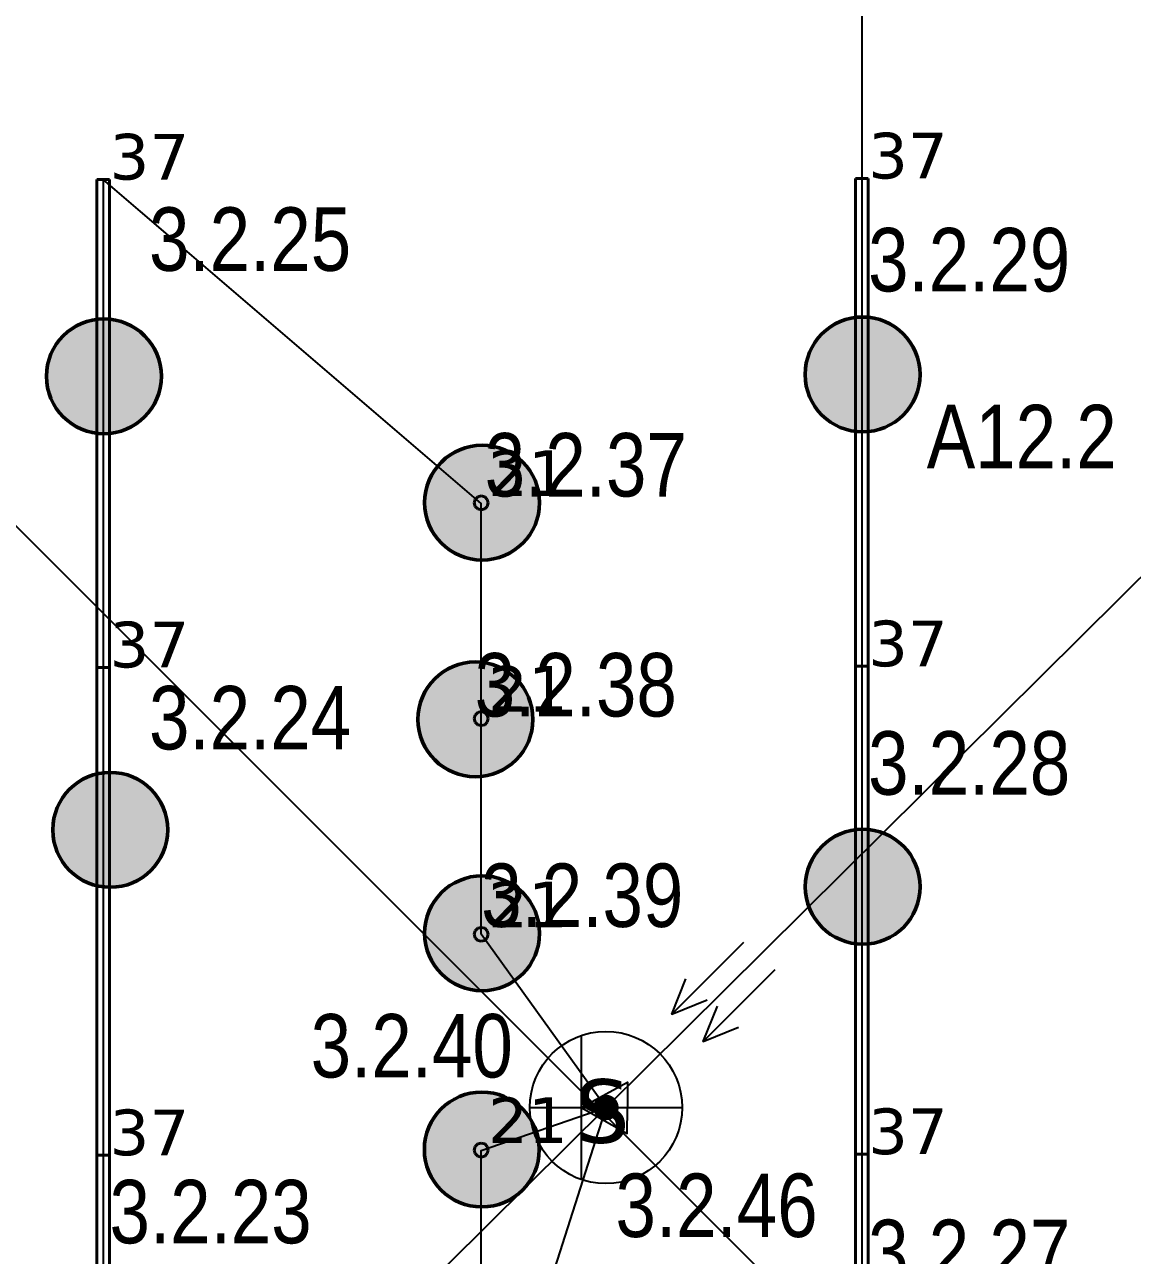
# Model space of a CAD drawing. Header units: millimetres. Extents: x -243740 to 150609, y -473655 to -165121.
# Drawn here: x -184280 to -179916, y -393936 to -389087 of the extents above; entities that cross this region are included whole.
import ezdxf
from ezdxf import colors
from ezdxf.entities.mleader import LeaderData, LeaderLine
from ezdxf.enums import TextEntityAlignment as Align
from ezdxf.math import Vec2, Vec3

# ---------------------------------------------------------------- set-up
doc = ezdxf.new("R2010")
doc.units = ezdxf.units.MM
for name, color, linetype, lineweight in [('0_Авт.', 255, 'Continuous', 5), ('_освещение_dali', 3, 'Continuous', 50), ('DLX_FL2_LUM 16', 5, 'Continuous', 40), ('DLX_FL2_LUM 28', 5, 'Continuous', 40), ('Освещение', 5, 'Continuous', 30)]:
    doc.layers.add(name, color=color, linetype=linetype, lineweight=lineweight)
doc.layers.add('_Гр.ЩД-1А.5.9.I2.2', color=6, linetype='Continuous')
doc.styles.add('Arial Narrow_6', font='ARIALN.TTF', dxfattribs={"height": 193.245432})
doc.styles.get("Standard").update_dxf_attribs({"font": 'ARIALN.TTF'})
doc.styles.add('TableTextStyle', font='')
doc.styles.add('Шрифт - 200', font='', dxfattribs={"height": 200})
doc.styles.get('TableTextStyle').set_extended_font_data('VERDANA.TTF')
doc.styles.get('Шрифт - 200').set_extended_font_data('GOST Common', italic=True)
doc.linetypes.add('Truba', pattern='A,3e-05,[4,MSH_7,S=1,R=0,X=0,Y=0],-3.022072', length=3.022102)
doc.linetypes.add('Проводка в лотке', pattern='A,7.5,[130,ltypeshp.shx,S=0.5,R=0,X=0,Y=0],1,[130,ltypeshp.shx,S=1,R=90,X=0,Y=-0.5],1,[130,ltypeshp.shx,S=0.5,R=0,X=0,Y=0],7.5', length=17)

# ---------------------------------------------------------------- blocks, each defined once
blk = doc.blocks.new('A$C85fa3c5e')
at = {"layer": '0_Авт.', "color": 6, "lineweight": 25, "ltscale": 100}
for points in [[(5.418, 6.505), (2.589, 3.676), (3.15, 5.068)], [(5.418, 6.505), (2.589, 3.676), (3.981, 4.236)], [(6.655, 5.428), (3.827, 2.599), (4.387, 3.991)], [(6.655, 5.428), (3.827, 2.599), (5.218, 3.16)], [(-0.973, 2.838), (-0.98, -2.836)], [(-0.976, 0), (0.849, 1.003), (0.849, -0.01)], [(-3, 0), (3, 0)], [(-0.976, 0), (0.838, -1.023), (0.849, -0.01)]]:
    blk.add_lwpolyline(points, dxfattribs=at)
blk.add_circle((0, 0), 3, dxfattribs=at)
blk = doc.blocks.new('_Dot')
at = {"color": 0, "linetype": 'ByBlock', "lineweight": -2}
blk.add_line((-0.5, 0), (-1, 0), dxfattribs=at)
at = {"color": 0, "linetype": 'ByBlock', "const_width": 0.5}
blk.add_lwpolyline([(-0.25, 0, 1), (0.25, 0, 1)], format="xyb", close=True, dxfattribs=at)
blk = doc.blocks.new('A$Caabd1818')
at = {"layer": 'DLX_FL2_LUM 16'}
for points in [[(-187965.2, 5902.2, 0), (-187965.2, 7824.2, 0)], [(-187965.2, 7824.2, 0), (-187965.2, 7824.2, 0)], [(-187965.2, 7824.2, 0), (-187965.2, 5902.2, 0)], [(-187965.2, 7824.2, 0), (-187915.2, 7824.2, 0)], [(-187915.2, 7824.2, 0), (-187965.2, 7824.2, 0)], [(-187965.2, 7824.2, 0), (-187965.2, 7824.2, 0)], [(-187915.2, 7824.2, 0), (-187965.2, 7824.2, 0)], [(-187965.2, 7824.2, 0), (-187965.2, 5902.2, 0)], [(-187965.2, 5902.2, 0), (-187965.2, 7824.2, 0)], [(-187965.2, 7824.2, 0), (-187915.2, 7824.2, 0)], [(-187915.2, 7824.2, 0), (-187915.2, 7824.2, 0)], [(-187915.2, 7824.2, 0), (-187915.2, 5902.2, 0)], [(-187915.2, 5902.2, 0), (-187915.2, 7824.2, 0)], [(-187915.2, 7824.2, 0), (-187915.2, 7824.2, 0)], [(-187915.2, 5902.2, 0), (-187915.2, 7824.2, 0)], [(-187915.2, 7824.2, 0), (-187915.2, 5902.2, 0)], [(-184977.2, 5906.4, 0), (-184977.2, 7828.4, 0)], [(-184977.2, 7828.4, 0), (-184977.2, 7828.4, 0)], [(-184977.2, 7828.4, 0), (-184977.2, 5906.4, 0)], [(-184977.2, 7828.4, 0), (-184927.2, 7828.4, 0)], [(-184927.2, 7828.4, 0), (-184977.2, 7828.4, 0)], [(-184977.2, 7828.4, 0), (-184977.2, 7828.4, 0)], [(-184927.2, 7828.4, 0), (-184977.2, 7828.4, 0)], [(-184977.2, 7828.4, 0), (-184977.2, 5906.4, 0)], [(-184977.2, 5906.4, 0), (-184977.2, 7828.4, 0)], [(-184977.2, 7828.4, 0), (-184927.2, 7828.4, 0)], [(-184927.2, 7828.4, 0), (-184927.2, 7828.4, 0)], [(-184927.2, 7828.4, 0), (-184927.2, 5906.4, 0)], [(-184927.2, 5906.4, 0), (-184927.2, 7828.4, 0)], [(-184927.2, 7828.4, 0), (-184927.2, 7828.4, 0)], [(-184927.2, 5906.4, 0), (-184927.2, 7828.4, 0)], [(-184927.2, 7828.4, 0), (-184927.2, 5906.4, 0)], [(-187965.2, 5902.2, 0), (-187965.2, 5902.2, 0)], [(-187915.2, 5902.2, 0), (-187965.2, 5902.2, 0)], [(-187965.2, 5902.2, 0), (-187965.2, 5902.2, 0)], [(-187965.2, 5902.2, 0), (-187915.2, 5902.2, 0)], [(-187965.2, 5902.2, 0), (-187915.2, 5902.2, 0)], [(-187915.2, 5902.2, 0), (-187965.2, 5902.2, 0)], [(-187965.2, 3980.2, 0), (-187965.2, 5902.2, 0)], [(-187965.2, 5902.2, 0), (-187965.2, 5902.2, 0)], [(-187965.2, 5902.2, 0), (-187965.2, 3980.2, 0)], [(-187965.2, 5902.2, 0), (-187915.2, 5902.2, 0)], [(-187915.2, 5902.2, 0), (-187965.2, 5902.2, 0)], [(-187965.2, 5902.2, 0), (-187965.2, 5902.2, 0)], [(-187915.2, 5902.2, 0), (-187965.2, 5902.2, 0)], [(-187965.2, 5902.2, 0), (-187965.2, 3980.2, 0)], [(-187965.2, 3980.2, 0), (-187965.2, 5902.2, 0)], [(-187965.2, 5902.2, 0), (-187915.2, 5902.2, 0)], [(-187915.2, 5902.2, 0), (-187915.2, 5902.2, 0)], [(-187915.2, 5902.2, 0), (-187915.2, 5902.2, 0)], [(-187915.2, 5902.2, 0), (-187915.2, 5902.2, 0)], [(-187915.2, 5902.2, 0), (-187915.2, 3980.2, 0)], [(-187915.2, 3980.2, 0), (-187915.2, 5902.2, 0)], [(-187915.2, 5902.2, 0), (-187915.2, 5902.2, 0)], [(-187915.2, 3980.2, 0), (-187915.2, 5902.2, 0)], [(-187915.2, 5902.2, 0), (-187915.2, 3980.2, 0)], [(-184977.2, 5906.4, 0), (-184977.2, 5906.4, 0)], [(-184927.2, 5906.4, 0), (-184977.2, 5906.4, 0)], [(-184977.2, 5906.4, 0), (-184977.2, 5906.4, 0)], [(-184977.2, 5906.4, 0), (-184927.2, 5906.4, 0)], [(-184977.2, 5906.4, 0), (-184927.2, 5906.4, 0)], [(-184927.2, 5906.4, 0), (-184977.2, 5906.4, 0)], [(-184977.2, 3984.4, 0), (-184977.2, 5906.4, 0)], [(-184977.2, 5906.4, 0), (-184977.2, 5906.4, 0)], [(-184977.2, 5906.4, 0), (-184977.2, 3984.4, 0)], [(-184977.2, 5906.4, 0), (-184927.2, 5906.4, 0)], [(-184927.2, 5906.4, 0), (-184977.2, 5906.4, 0)], [(-184977.2, 5906.4, 0), (-184977.2, 5906.4, 0)], [(-184927.2, 5906.4, 0), (-184977.2, 5906.4, 0)], [(-184977.2, 5906.4, 0), (-184977.2, 3984.4, 0)], [(-184977.2, 3984.4, 0), (-184977.2, 5906.4, 0)], [(-184977.2, 5906.4, 0), (-184927.2, 5906.4, 0)], [(-184927.2, 5906.4, 0), (-184927.2, 5906.4, 0)], [(-184927.2, 5906.4, 0), (-184927.2, 5906.4, 0)], [(-184927.2, 5906.4, 0), (-184927.2, 5906.4, 0)], [(-184927.2, 5906.4, 0), (-184927.2, 3984.4, 0)], [(-184927.2, 3984.4, 0), (-184927.2, 5906.4, 0)], [(-184927.2, 5906.4, 0), (-184927.2, 5906.4, 0)], [(-184927.2, 3984.4, 0), (-184927.2, 5906.4, 0)], [(-184927.2, 5906.4, 0), (-184927.2, 3984.4, 0)], [(-187965.2, 3980.2, 0), (-187965.2, 3980.2, 0)], [(-187915.2, 3980.2, 0), (-187965.2, 3980.2, 0)], [(-187965.2, 3980.2, 0), (-187965.2, 3980.2, 0)], [(-187965.2, 3980.2, 0), (-187915.2, 3980.2, 0)], [(-187965.2, 3980.2, 0), (-187915.2, 3980.2, 0)], [(-187915.2, 3980.2, 0), (-187965.2, 3980.2, 0)], [(-187965.2, 2058.2, 0), (-187965.2, 3980.2, 0)], [(-187965.2, 3980.2, 0), (-187965.2, 3980.2, 0)], [(-187965.2, 3980.2, 0), (-187965.2, 2058.2, 0)], [(-187965.2, 3980.2, 0), (-187915.2, 3980.2, 0)], [(-187915.2, 3980.2, 0), (-187965.2, 3980.2, 0)], [(-187965.2, 3980.2, 0), (-187965.2, 3980.2, 0)], [(-187915.2, 3980.2, 0), (-187965.2, 3980.2, 0)], [(-187965.2, 3980.2, 0), (-187965.2, 2058.2, 0)], [(-187965.2, 2058.2, 0), (-187965.2, 3980.2, 0)], [(-187965.2, 3980.2, 0), (-187915.2, 3980.2, 0)], [(-187915.2, 3980.2, 0), (-187915.2, 3980.2, 0)], [(-187915.2, 3980.2, 0), (-187915.2, 3980.2, 0)], [(-187915.2, 3980.2, 0), (-187915.2, 3980.2, 0)], [(-187915.2, 3980.2, 0), (-187915.2, 2058.2, 0)], [(-187915.2, 2058.2, 0), (-187915.2, 3980.2, 0)], [(-187915.2, 3980.2, 0), (-187915.2, 3980.2, 0)], [(-187915.2, 2058.2, 0), (-187915.2, 3980.2, 0)], [(-187915.2, 3980.2, 0), (-187915.2, 2058.2, 0)], [(-184977.2, 3984.4, 0), (-184977.2, 3984.4, 0)], [(-184927.2, 3984.4, 0), (-184977.2, 3984.4, 0)], [(-184977.2, 3984.4, 0), (-184977.2, 3984.4, 0)], [(-184977.2, 3984.4, 0), (-184927.2, 3984.4, 0)], [(-184977.2, 3984.4, 0), (-184927.2, 3984.4, 0)], [(-184927.2, 3984.4, 0), (-184977.2, 3984.4, 0)], [(-184977.2, 2062.4, 0), (-184977.2, 3984.4, 0)], [(-184977.2, 3984.4, 0), (-184977.2, 3984.4, 0)], [(-184977.2, 3984.4, 0), (-184977.2, 2062.4, 0)], [(-184977.2, 3984.4, 0), (-184927.2, 3984.4, 0)], [(-184927.2, 3984.4, 0), (-184977.2, 3984.4, 0)], [(-184977.2, 3984.4, 0), (-184977.2, 3984.4, 0)], [(-184927.2, 3984.4, 0), (-184977.2, 3984.4, 0)], [(-184977.2, 3984.4, 0), (-184977.2, 2062.4, 0)], [(-184977.2, 2062.4, 0), (-184977.2, 3984.4, 0)], [(-184977.2, 3984.4, 0), (-184927.2, 3984.4, 0)], [(-184927.2, 3984.4, 0), (-184927.2, 3984.4, 0)], [(-184927.2, 3984.4, 0), (-184927.2, 3984.4, 0)], [(-184927.2, 3984.4, 0), (-184927.2, 3984.4, 0)], [(-184927.2, 3984.4, 0), (-184927.2, 2062.4, 0)], [(-184927.2, 2062.4, 0), (-184927.2, 3984.4, 0)], [(-184927.2, 3984.4, 0), (-184927.2, 3984.4, 0)], [(-184927.2, 2062.4, 0), (-184927.2, 3984.4, 0)], [(-184927.2, 3984.4, 0), (-184927.2, 2062.4, 0)]]:
    blk.add_polyline3d(points, dxfattribs=at)
at = {"layer": 'DLX_FL2_LUM 28'}
for points in [[(-186478.7, 6550, 0), (-186475.1, 6563.8, 0)], [(-186475.1, 6563.8, 0), (-186478.7, 6550, 0)], [(-186475.1, 6563.8, 0), (-186478.7, 6550, 0)], [(-186478.7, 6550, 0), (-186475.1, 6563.8, 0)], [(-186475.1, 6536.3, 0), (-186478.7, 6550, 0)], [(-186478.7, 6550, 0), (-186478.7, 6550, 0)], [(-186478.7, 6550, 0), (-186475.1, 6536.3, 0)], [(-186478.7, 6550, 0), (-186478.7, 6550, 0)], [(-186478.7, 6550, 0), (-186475.1, 6536.3, 0)], [(-186475.1, 6536.3, 0), (-186478.7, 6550, 0)], [(-186475.1, 6563.8, 0), (-186465, 6573.9, 0)], [(-186465, 6573.9, 0), (-186475.1, 6563.8, 0)], [(-186465, 6573.9, 0), (-186475.1, 6563.8, 0)], [(-186475.1, 6563.8, 0), (-186465, 6573.9, 0)], [(-186475.1, 6563.8, 0), (-186475.1, 6563.8, 0)], [(-186475.1, 6563.8, 0), (-186475.1, 6563.8, 0)], [(-186465, 6573.9, 0), (-186451.2, 6577.5, 0)], [(-186451.2, 6577.5, 0), (-186465, 6573.9, 0)], [(-186451.2, 6577.5, 0), (-186465, 6573.9, 0)], [(-186465, 6573.9, 0), (-186451.2, 6577.5, 0)], [(-186465, 6573.9, 0), (-186465, 6573.9, 0)], [(-186465, 6573.9, 0), (-186465, 6573.9, 0)], [(-186451.2, 6577.5, 0), (-186451.2, 6577.5, 0)], [(-186451.2, 6577.5, 0), (-186437.5, 6573.9, 0)], [(-186437.5, 6573.9, 0), (-186451.2, 6577.5, 0)], [(-186451.2, 6577.5, 0), (-186451.2, 6577.5, 0)], [(-186437.5, 6573.9, 0), (-186451.2, 6577.5, 0)], [(-186451.2, 6577.5, 0), (-186437.5, 6573.9, 0)], [(-186437.5, 6573.9, 0), (-186437.5, 6573.9, 0)], [(-186437.5, 6573.9, 0), (-186427.4, 6563.8, 0)], [(-186427.4, 6563.8, 0), (-186437.5, 6573.9, 0)], [(-186437.5, 6573.9, 0), (-186437.5, 6573.9, 0)], [(-186427.4, 6563.8, 0), (-186437.5, 6573.9, 0)], [(-186437.5, 6573.9, 0), (-186427.4, 6563.8, 0)], [(-186427.4, 6563.8, 0), (-186427.4, 6563.8, 0)], [(-186427.4, 6563.8, 0), (-186423.7, 6550, 0)], [(-186423.7, 6550, 0), (-186427.4, 6563.8, 0)], [(-186427.4, 6563.8, 0), (-186427.4, 6563.8, 0)], [(-186423.7, 6550, 0), (-186427.4, 6563.8, 0)], [(-186427.4, 6563.8, 0), (-186423.7, 6550, 0)], [(-186423.7, 6550, 0), (-186427.4, 6536.3, 0)], [(-186427.4, 6536.3, 0), (-186423.7, 6550, 0)], [(-186427.4, 6536.3, 0), (-186423.7, 6550, 0)], [(-186423.7, 6550, 0), (-186427.4, 6536.3, 0)], [(-186423.7, 6550, 0), (-186423.7, 6550, 0)], [(-186423.7, 6550, 0), (-186423.7, 6550, 0)], [(-186465, 6526.2, 0), (-186475.1, 6536.3, 0)], [(-186475.1, 6536.3, 0), (-186475.1, 6536.3, 0)], [(-186475.1, 6536.3, 0), (-186465, 6526.2, 0)], [(-186475.1, 6536.3, 0), (-186475.1, 6536.3, 0)], [(-186475.1, 6536.3, 0), (-186465, 6526.2, 0)], [(-186465, 6526.2, 0), (-186475.1, 6536.3, 0)], [(-186451.2, 6522.5, 0), (-186465, 6526.2, 0)], [(-186465, 6526.2, 0), (-186465, 6526.2, 0)], [(-186465, 6526.2, 0), (-186451.2, 6522.5, 0)], [(-186465, 6526.2, 0), (-186465, 6526.2, 0)], [(-186465, 6526.2, 0), (-186451.2, 6522.5, 0)], [(-186451.2, 6522.5, 0), (-186465, 6526.2, 0)], [(-186437.5, 6526.2, 0), (-186451.2, 6522.5, 0)], [(-186451.2, 6522.5, 0), (-186437.5, 6526.2, 0)], [(-186451.2, 6522.5, 0), (-186437.5, 6526.2, 0)], [(-186437.5, 6526.2, 0), (-186451.2, 6522.5, 0)], [(-186451.2, 6522.5, 0), (-186451.2, 6522.5, 0)], [(-186451.2, 6522.5, 0), (-186451.2, 6522.5, 0)], [(-186427.4, 6536.3, 0), (-186437.5, 6526.2, 0)], [(-186437.5, 6526.2, 0), (-186427.4, 6536.3, 0)], [(-186437.5, 6526.2, 0), (-186427.4, 6536.3, 0)], [(-186427.4, 6536.3, 0), (-186437.5, 6526.2, 0)], [(-186437.5, 6526.2, 0), (-186437.5, 6526.2, 0)], [(-186437.5, 6526.2, 0), (-186437.5, 6526.2, 0)], [(-186427.4, 6536.3, 0), (-186427.4, 6536.3, 0)], [(-186427.4, 6536.3, 0), (-186427.4, 6536.3, 0)], [(-186475.1, 5714.1, 0), (-186465, 5724.1, 0)], [(-186465, 5724.1, 0), (-186475.1, 5714.1, 0)], [(-186465, 5724.1, 0), (-186475.1, 5714.1, 0)], [(-186475.1, 5714.1, 0), (-186465, 5724.1, 0)], [(-186465, 5724.1, 0), (-186451.2, 5727.8, 0)], [(-186451.2, 5727.8, 0), (-186465, 5724.1, 0)], [(-186451.2, 5727.8, 0), (-186465, 5724.1, 0)], [(-186465, 5724.1, 0), (-186451.2, 5727.8, 0)], [(-186465, 5724.1, 0), (-186465, 5724.1, 0)], [(-186465, 5724.1, 0), (-186465, 5724.1, 0)], [(-186451.2, 5727.8, 0), (-186451.2, 5727.8, 0)], [(-186451.2, 5727.8, 0), (-186437.5, 5724.1, 0)], [(-186437.5, 5724.1, 0), (-186451.2, 5727.8, 0)], [(-186451.2, 5727.8, 0), (-186451.2, 5727.8, 0)], [(-186437.5, 5724.1, 0), (-186451.2, 5727.8, 0)], [(-186451.2, 5727.8, 0), (-186437.5, 5724.1, 0)], [(-186437.5, 5724.1, 0), (-186437.5, 5724.1, 0)], [(-186437.5, 5724.1, 0), (-186427.4, 5714.1, 0)], [(-186427.4, 5714.1, 0), (-186437.5, 5724.1, 0)], [(-186437.5, 5724.1, 0), (-186437.5, 5724.1, 0)], [(-186427.4, 5714.1, 0), (-186437.5, 5724.1, 0)], [(-186437.5, 5724.1, 0), (-186427.4, 5714.1, 0)], [(-186478.7, 5700.3, 0), (-186475.1, 5714.1, 0)], [(-186475.1, 5714.1, 0), (-186478.7, 5700.3, 0)], [(-186475.1, 5714.1, 0), (-186478.7, 5700.3, 0)], [(-186478.7, 5700.3, 0), (-186475.1, 5714.1, 0)], [(-186475.1, 5686.6, 0), (-186478.7, 5700.3, 0)], [(-186478.7, 5700.3, 0), (-186478.7, 5700.3, 0)], [(-186478.7, 5700.3, 0), (-186475.1, 5686.6, 0)], [(-186478.7, 5700.3, 0), (-186478.7, 5700.3, 0)], [(-186478.7, 5700.3, 0), (-186475.1, 5686.6, 0)], [(-186475.1, 5686.6, 0), (-186478.7, 5700.3, 0)], [(-186475.1, 5714.1, 0), (-186475.1, 5714.1, 0)], [(-186475.1, 5714.1, 0), (-186475.1, 5714.1, 0)], [(-186465, 5676.5, 0), (-186475.1, 5686.6, 0)], [(-186475.1, 5686.6, 0), (-186475.1, 5686.6, 0)], [(-186475.1, 5686.6, 0), (-186465, 5676.5, 0)], [(-186475.1, 5686.6, 0), (-186475.1, 5686.6, 0)], [(-186475.1, 5686.6, 0), (-186465, 5676.5, 0)], [(-186465, 5676.5, 0), (-186475.1, 5686.6, 0)], [(-186451.2, 5672.8, 0), (-186465, 5676.5, 0)], [(-186465, 5676.5, 0), (-186465, 5676.5, 0)], [(-186465, 5676.5, 0), (-186451.2, 5672.8, 0)], [(-186465, 5676.5, 0), (-186465, 5676.5, 0)], [(-186465, 5676.5, 0), (-186451.2, 5672.8, 0)], [(-186451.2, 5672.8, 0), (-186465, 5676.5, 0)], [(-186437.5, 5676.5, 0), (-186451.2, 5672.8, 0)], [(-186451.2, 5672.8, 0), (-186437.5, 5676.5, 0)], [(-186451.2, 5672.8, 0), (-186437.5, 5676.5, 0)], [(-186437.5, 5676.5, 0), (-186451.2, 5672.8, 0)], [(-186427.4, 5686.6, 0), (-186437.5, 5676.5, 0)], [(-186437.5, 5676.5, 0), (-186427.4, 5686.6, 0)], [(-186437.5, 5676.5, 0), (-186427.4, 5686.6, 0)], [(-186427.4, 5686.6, 0), (-186437.5, 5676.5, 0)], [(-186437.5, 5676.5, 0), (-186437.5, 5676.5, 0)], [(-186437.5, 5676.5, 0), (-186437.5, 5676.5, 0)], [(-186427.4, 5714.1, 0), (-186427.4, 5714.1, 0)], [(-186427.4, 5714.1, 0), (-186423.7, 5700.3, 0)], [(-186423.7, 5700.3, 0), (-186427.4, 5714.1, 0)], [(-186427.4, 5714.1, 0), (-186427.4, 5714.1, 0)], [(-186423.7, 5700.3, 0), (-186427.4, 5714.1, 0)], [(-186427.4, 5714.1, 0), (-186423.7, 5700.3, 0)], [(-186423.7, 5700.3, 0), (-186427.4, 5686.6, 0)], [(-186427.4, 5686.6, 0), (-186423.7, 5700.3, 0)], [(-186427.4, 5686.6, 0), (-186423.7, 5700.3, 0)], [(-186423.7, 5700.3, 0), (-186427.4, 5686.6, 0)], [(-186427.4, 5686.6, 0), (-186427.4, 5686.6, 0)], [(-186427.4, 5686.6, 0), (-186427.4, 5686.6, 0)], [(-186423.7, 5700.3, 0), (-186423.7, 5700.3, 0)], [(-186423.7, 5700.3, 0), (-186423.7, 5700.3, 0)], [(-186451.2, 5672.8, 0), (-186451.2, 5672.8, 0)], [(-186451.2, 5672.8, 0), (-186451.2, 5672.8, 0)], [(-186478.7, 4850.5, 0), (-186475.1, 4864.2, 0)], [(-186475.1, 4864.2, 0), (-186478.7, 4850.5, 0)], [(-186475.1, 4864.2, 0), (-186478.7, 4850.5, 0)], [(-186478.7, 4850.5, 0), (-186475.1, 4864.2, 0)], [(-186475.1, 4836.7, 0), (-186478.7, 4850.5, 0)], [(-186478.7, 4850.5, 0), (-186478.7, 4850.5, 0)], [(-186478.7, 4850.5, 0), (-186475.1, 4836.7, 0)], [(-186478.7, 4850.5, 0), (-186478.7, 4850.5, 0)], [(-186478.7, 4850.5, 0), (-186475.1, 4836.7, 0)], [(-186475.1, 4836.7, 0), (-186478.7, 4850.5, 0)], [(-186475.1, 4864.2, 0), (-186465, 4874.3, 0)], [(-186465, 4874.3, 0), (-186475.1, 4864.2, 0)], [(-186465, 4874.3, 0), (-186475.1, 4864.2, 0)], [(-186475.1, 4864.2, 0), (-186465, 4874.3, 0)], [(-186475.1, 4864.2, 0), (-186475.1, 4864.2, 0)], [(-186475.1, 4864.2, 0), (-186475.1, 4864.2, 0)], [(-186465, 4874.3, 0), (-186451.2, 4878, 0)], [(-186451.2, 4878, 0), (-186465, 4874.3, 0)], [(-186451.2, 4878, 0), (-186465, 4874.3, 0)], [(-186465, 4874.3, 0), (-186451.2, 4878, 0)], [(-186465, 4874.3, 0), (-186465, 4874.3, 0)], [(-186465, 4874.3, 0), (-186465, 4874.3, 0)], [(-186451.2, 4878, 0), (-186451.2, 4878, 0)], [(-186451.2, 4878, 0), (-186437.5, 4874.3, 0)], [(-186437.5, 4874.3, 0), (-186451.2, 4878, 0)], [(-186451.2, 4878, 0), (-186451.2, 4878, 0)], [(-186437.5, 4874.3, 0), (-186451.2, 4878, 0)], [(-186451.2, 4878, 0), (-186437.5, 4874.3, 0)], [(-186437.5, 4874.3, 0), (-186437.5, 4874.3, 0)], [(-186437.5, 4874.3, 0), (-186427.4, 4864.2, 0)], [(-186427.4, 4864.2, 0), (-186437.5, 4874.3, 0)], [(-186437.5, 4874.3, 0), (-186437.5, 4874.3, 0)], [(-186427.4, 4864.2, 0), (-186437.5, 4874.3, 0)], [(-186437.5, 4874.3, 0), (-186427.4, 4864.2, 0)], [(-186427.4, 4864.2, 0), (-186427.4, 4864.2, 0)], [(-186427.4, 4864.2, 0), (-186423.7, 4850.5, 0)], [(-186423.7, 4850.5, 0), (-186427.4, 4864.2, 0)], [(-186427.4, 4864.2, 0), (-186427.4, 4864.2, 0)], [(-186423.7, 4850.5, 0), (-186427.4, 4864.2, 0)], [(-186427.4, 4864.2, 0), (-186423.7, 4850.5, 0)], [(-186423.7, 4850.5, 0), (-186427.4, 4836.7, 0)], [(-186427.4, 4836.7, 0), (-186423.7, 4850.5, 0)], [(-186427.4, 4836.7, 0), (-186423.7, 4850.5, 0)], [(-186423.7, 4850.5, 0), (-186427.4, 4836.7, 0)], [(-186423.7, 4850.5, 0), (-186423.7, 4850.5, 0)], [(-186423.7, 4850.5, 0), (-186423.7, 4850.5, 0)], [(-186465, 4826.6, 0), (-186475.1, 4836.7, 0)], [(-186475.1, 4836.7, 0), (-186475.1, 4836.7, 0)], [(-186475.1, 4836.7, 0), (-186465, 4826.6, 0)], [(-186475.1, 4836.7, 0), (-186475.1, 4836.7, 0)], [(-186475.1, 4836.7, 0), (-186465, 4826.6, 0)], [(-186465, 4826.6, 0), (-186475.1, 4836.7, 0)], [(-186451.2, 4823, 0), (-186465, 4826.6, 0)], [(-186465, 4826.6, 0), (-186465, 4826.6, 0)], [(-186465, 4826.6, 0), (-186451.2, 4823, 0)], [(-186465, 4826.6, 0), (-186465, 4826.6, 0)], [(-186465, 4826.6, 0), (-186451.2, 4823, 0)], [(-186451.2, 4823, 0), (-186465, 4826.6, 0)], [(-186437.5, 4826.6, 0), (-186451.2, 4823, 0)], [(-186451.2, 4823, 0), (-186437.5, 4826.6, 0)], [(-186451.2, 4823, 0), (-186437.5, 4826.6, 0)], [(-186437.5, 4826.6, 0), (-186451.2, 4823, 0)], [(-186451.2, 4823, 0), (-186451.2, 4823, 0)], [(-186451.2, 4823, 0), (-186451.2, 4823, 0)], [(-186427.4, 4836.7, 0), (-186437.5, 4826.6, 0)], [(-186437.5, 4826.6, 0), (-186427.4, 4836.7, 0)], [(-186437.5, 4826.6, 0), (-186427.4, 4836.7, 0)], [(-186427.4, 4836.7, 0), (-186437.5, 4826.6, 0)], [(-186437.5, 4826.6, 0), (-186437.5, 4826.6, 0)], [(-186437.5, 4826.6, 0), (-186437.5, 4826.6, 0)], [(-186427.4, 4836.7, 0), (-186427.4, 4836.7, 0)], [(-186427.4, 4836.7, 0), (-186427.4, 4836.7, 0)], [(-186465, 4024.5, 0), (-186451.2, 4028.2, 0)], [(-186451.2, 4028.2, 0), (-186465, 4024.5, 0)], [(-186451.2, 4028.2, 0), (-186465, 4024.5, 0)], [(-186465, 4024.5, 0), (-186451.2, 4028.2, 0)], [(-186451.2, 4028.2, 0), (-186451.2, 4028.2, 0)], [(-186451.2, 4028.2, 0), (-186437.5, 4024.5, 0)], [(-186437.5, 4024.5, 0), (-186451.2, 4028.2, 0)], [(-186451.2, 4028.2, 0), (-186451.2, 4028.2, 0)], [(-186437.5, 4024.5, 0), (-186451.2, 4028.2, 0)], [(-186451.2, 4028.2, 0), (-186437.5, 4024.5, 0)], [(-186478.7, 4000.7, 0), (-186475.1, 4014.5, 0)], [(-186475.1, 4014.5, 0), (-186478.7, 4000.7, 0)], [(-186475.1, 4014.5, 0), (-186478.7, 4000.7, 0)], [(-186478.7, 4000.7, 0), (-186475.1, 4014.5, 0)], [(-186475.1, 3987, 0), (-186478.7, 4000.7, 0)], [(-186478.7, 4000.7, 0), (-186478.7, 4000.7, 0)], [(-186478.7, 4000.7, 0), (-186475.1, 3987, 0)], [(-186478.7, 4000.7, 0), (-186478.7, 4000.7, 0)], [(-186478.7, 4000.7, 0), (-186475.1, 3987, 0)], [(-186475.1, 3987, 0), (-186478.7, 4000.7, 0)], [(-186475.1, 4014.5, 0), (-186465, 4024.5, 0)], [(-186465, 4024.5, 0), (-186475.1, 4014.5, 0)], [(-186465, 4024.5, 0), (-186475.1, 4014.5, 0)], [(-186475.1, 4014.5, 0), (-186465, 4024.5, 0)], [(-186475.1, 4014.5, 0), (-186475.1, 4014.5, 0)], [(-186475.1, 4014.5, 0), (-186475.1, 4014.5, 0)], [(-186465, 3976.9, 0), (-186475.1, 3987, 0)], [(-186475.1, 3987, 0), (-186475.1, 3987, 0)], [(-186475.1, 3987, 0), (-186465, 3976.9, 0)], [(-186475.1, 3987, 0), (-186475.1, 3987, 0)], [(-186475.1, 3987, 0), (-186465, 3976.9, 0)], [(-186465, 3976.9, 0), (-186475.1, 3987, 0)], [(-186465, 4024.5, 0), (-186465, 4024.5, 0)], [(-186465, 4024.5, 0), (-186465, 4024.5, 0)], [(-186451.2, 3973.2, 0), (-186465, 3976.9, 0)], [(-186465, 3976.9, 0), (-186465, 3976.9, 0)], [(-186465, 3976.9, 0), (-186451.2, 3973.2, 0)], [(-186465, 3976.9, 0), (-186465, 3976.9, 0)], [(-186465, 3976.9, 0), (-186451.2, 3973.2, 0)], [(-186451.2, 3973.2, 0), (-186465, 3976.9, 0)], [(-186437.5, 3976.9, 0), (-186451.2, 3973.2, 0)], [(-186451.2, 3973.2, 0), (-186437.5, 3976.9, 0)], [(-186451.2, 3973.2, 0), (-186437.5, 3976.9, 0)], [(-186437.5, 3976.9, 0), (-186451.2, 3973.2, 0)], [(-186437.5, 4024.5, 0), (-186437.5, 4024.5, 0)], [(-186437.5, 4024.5, 0), (-186427.4, 4014.5, 0)], [(-186427.4, 4014.5, 0), (-186437.5, 4024.5, 0)], [(-186437.5, 4024.5, 0), (-186437.5, 4024.5, 0)], [(-186427.4, 4014.5, 0), (-186437.5, 4024.5, 0)], [(-186437.5, 4024.5, 0), (-186427.4, 4014.5, 0)], [(-186427.4, 3987, 0), (-186437.5, 3976.9, 0)], [(-186437.5, 3976.9, 0), (-186427.4, 3987, 0)], [(-186437.5, 3976.9, 0), (-186427.4, 3987, 0)], [(-186427.4, 3987, 0), (-186437.5, 3976.9, 0)], [(-186437.5, 3976.9, 0), (-186437.5, 3976.9, 0)], [(-186437.5, 3976.9, 0), (-186437.5, 3976.9, 0)], [(-186427.4, 4014.5, 0), (-186427.4, 4014.5, 0)], [(-186427.4, 4014.5, 0), (-186423.7, 4000.7, 0)], [(-186423.7, 4000.7, 0), (-186427.4, 4014.5, 0)], [(-186427.4, 4014.5, 0), (-186427.4, 4014.5, 0)], [(-186423.7, 4000.7, 0), (-186427.4, 4014.5, 0)], [(-186427.4, 4014.5, 0), (-186423.7, 4000.7, 0)], [(-186423.7, 4000.7, 0), (-186427.4, 3987, 0)], [(-186427.4, 3987, 0), (-186423.7, 4000.7, 0)], [(-186427.4, 3987, 0), (-186423.7, 4000.7, 0)], [(-186423.7, 4000.7, 0), (-186427.4, 3987, 0)], [(-186427.4, 3987, 0), (-186427.4, 3987, 0)], [(-186427.4, 3987, 0), (-186427.4, 3987, 0)], [(-186423.7, 4000.7, 0), (-186423.7, 4000.7, 0)], [(-186423.7, 4000.7, 0), (-186423.7, 4000.7, 0)], [(-186451.2, 3973.2, 0), (-186451.2, 3973.2, 0)], [(-186451.2, 3973.2, 0), (-186451.2, 3973.2, 0)]]:
    blk.add_polyline3d(points, dxfattribs=at)
at = {"layer": 'Освещение', "lineweight": 40, "style": 'Arial Narrow_6'}
blk.add_text('А12.2', height=250, dxfattribs=at).set_placement((-184696.2, 6686.6))
blk = doc.blocks.new('A$Cab2378fa')
at = {"lineweight": 25, "true_color": 0xfff5f5}
h = blk.add_hatch(color=7, dxfattribs=at)
h.dxf.hatch_style = 1
h.paths.add_polyline_path([(0, 0), (-141.6, -170.3, 0.174923), (3, -222.4, 0.197808), (162.3, -156.8)])
h.paths.add_polyline_path([(-163.2, 157.6), (0, 0), (147.8, 177.8, 0.175398), (3, 230.2, 0.209014)])
at = {"lineweight": 25}
h = blk.add_hatch(color=0, dxfattribs=at)
h.paths.add_polyline_path([(162.3, -156.8, 0.442338), (147.8, 177.8), (0, 0)])
h.paths.add_polyline_path([(-141.6, -170.3), (0, 0), (-163.2, 157.6, 0.430096)])
blk.add_circle((3, 3.9), 226.3)

msp = doc.modelspace()

# ---------------------------------------------------------------- linework, layer by layer
at = {"layer": '_Гр.ЩД-1А.5.9.I2.2', "ltscale": 100}
for points in [[(-150051.6, -386658.7), (-180984, -386658.7), (-180982.6, -389693.4), (-180981.7, -391615.4), (-180981.7, -393537.4), (-180981.7, -395459.4)], [(-182482.1, -396070), (-182482.1, -393523), (-181990, -393353.6), (-182481, -392671), (-182481, -391822.8), (-182481, -390974.5), (-183970.6, -389697.6), (-183970.6, -391619.6), (-183970.6, -393541.6), (-183970.6, -395463.6)]]:
    msp.add_lwpolyline(points, dxfattribs=at)
at = {"layer": 'Defpoints', "color": 251, "ltscale": 100, "true_color": 0x636466}
for points in [[(-186040, -389337.3), (-177940, -397437.2)], [(-177940, -389337.4), (-186040, -397369.9)]]:
    msp.add_lwpolyline(points, dxfattribs=at)

# ---------------------------------------------------------------- block references
at = {"layer": '0_Авт.', "color": 3, "linetype": 'Проводка в лотке', "ltscale": 100, "xscale": 100, "yscale": 100, "zscale": 100}
msp.add_blockref('A$C85fa3c5e', (-181990, -393353.6), dxfattribs=at)
at = {"layer": '_освещение_dali', "color": 5, "ltscale": 100}
for p in [(-180982.2, -390469.5), (-183970.6, -390476.7), (-182481, -390974.5), (-182507.2, -391828.3), (-183945.6, -392263.5), (-180981.7, -392487.7), (-182481, -392671), (-182482.1, -393523)]:
    msp.add_blockref('A$Cab2378fa', p, dxfattribs=at)
at = {"layer": 'Defpoints', "linetype": 'Truba', "ltscale": 100}
msp.add_blockref('A$Caabd1818', (3969.7, -397521.8), dxfattribs=at)

# ---------------------------------------------------------------- texts
at = {"layer": '_Гр.ЩД-1А.5.9.I2.2', "ltscale": 100}
for s, p in [('3.2.25', (-183391.8, -390132.3)), ('3.2.29', (-180559.4, -390213.4)), ('3.2.37', (-182069.6, -391021.4)), ('3.2.38', (-182109, -391888.1)), ('3.2.24', (-183391.8, -392017.8)), ('3.2.28', (-180559.4, -392196.2)), ('3.2.39', (-182083.4, -392717.3)), ('3.2.40', (-182755, -393310.3)), ('3.2.23', (-183547.4, -393963.7)), ('3.2.46', (-181554.4, -393938.8)), ('3.2.27', (-180559.4, -394120.5))]:
    msp.add_text(s, height=250, dxfattribs=at).set_placement(p, align=Align.BOTTOM_CENTER)
at = {"layer": '_освещение_dali', "color": 71, "true_color": 0xc4e280, "style": 'TableTextStyle'}
for s, height, p in [('37', 180, (-183945.6, -389697.6)), ('37', 180, (-180957.6, -389693.3)), ('21', 180, (-182454.1, -390944.2)), ('37', 180, (-183945.6, -391619.6)), ('37', 180, (-180957.6, -391615.3)), ('21', 180, (-182454.1, -391794)), ('21', 180, (-182454.1, -392643.7)), ('S', 250, (-182113.6, -393492.3)), ('21', 180, (-182454.1, -393493.5)), ('37', 180, (-183945.6, -393541.6)), ('37', 180, (-180957.6, -393537.3))]:
    msp.add_text(s, height=height, dxfattribs=at).set_placement(p)

# ---------------------------------------------------------------- leaders
at = {"layer": '_освещение_dali'}
ml = msp.add_multileader_mtext('Standard', dxfattribs=at)
ml.set_content('{\\fISOCPEUR|b0|i1|c204|p34;ВТ3.2.4\\fISOCPEUR|b0|i1|c0|p34;6}', color=256, style='Шрифт - 200')
ml.set_leader_properties()
ml.set_arrow_properties(name='DOT')
ml.build(insert=Vec2(0, 0))
ml.multileader.update_dxf_attribs({"has_dogleg": 0, "text_left_attachment_type": 6, "text_right_attachment_type": 6, "arrow_head_size": 100})
ctx = ml.context
ctx.base_point, ctx.char_height, ctx.arrow_head_size, ctx.landing_gap_size, ctx.plane_origin = Vec3(-184990, -397406.2), 250, 100, 200, Vec3(-96751, -263315)
ctx.left_attachment, ctx.right_attachment = 6, 6
notes = []
notes.append((ctx, [(1, (1, 1, 0), (-183279.5, -397406.2), (-1, 0), 8, [(1, [(-181990, -393353.6)], 0, [])])]))
ctx.mtext.insert, ctx.mtext.width, ctx.mtext.flow_direction = Vec3(-184790, -397106.2), 1239.583, 5
for ctx, leaders in notes:
    for number, flags, end, landing, length, lines in leaders:
        leader = LeaderData()
        leader.index, (leader.has_last_leader_line, leader.has_dogleg_vector, leader.attachment_direction) = number, flags
        leader.last_leader_point, leader.dogleg_vector, leader.dogleg_length = Vec3(end), Vec3(landing), length
        for number, points, colour, breaks in lines:
            line = LeaderLine()
            line.index, line.vertices, line.color, line.breaks = number, Vec3.list(points), colors.encode_raw_color(colour), breaks
            leader.lines.append(line)
        ctx.leaders.append(leader)

doc.saveas('drawing.dxf')
